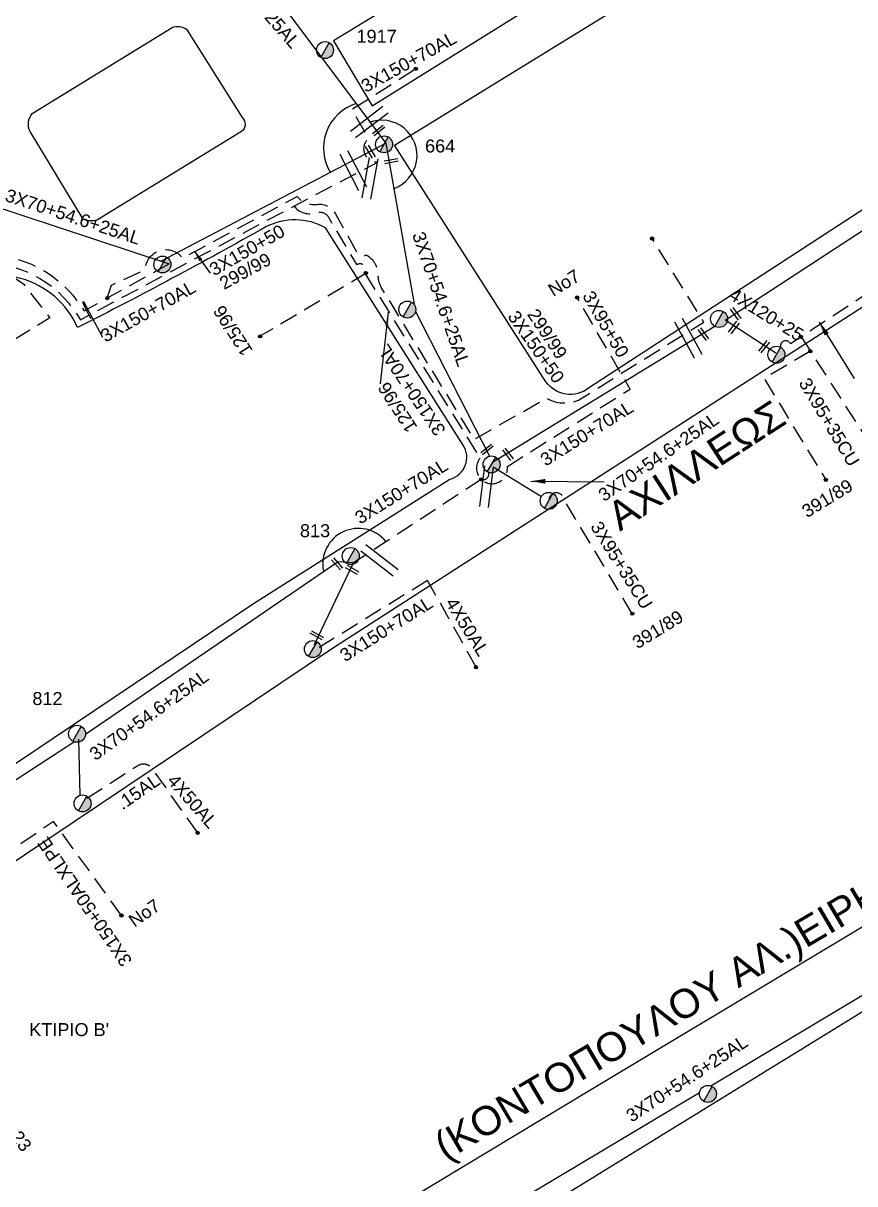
# Model space of a CAD drawing. Header units: millimetres. Extents: x 5010 to 7184, y -101 to 935.
# Drawn here: x 6633.6 to 6749, y 26.6 to 187.7 of the extents above; entities that cross this region are included whole.
import ezdxf
from ezdxf.enums import TextEntityAlignment as Align

# ---------------------------------------------------------------- set-up
doc = ezdxf.new("R2010")
doc.units = ezdxf.units.MM
doc.linetypes.add('DASHED', pattern=[19.05, 12.7, -6.35])
for name, color, linetype in [('Γέφυρες Εναερίου Δικτύου', 7, 'Continuous'), ('Γυμνά εναέρια ΧΤ και ΦΟΠ (3Φ)   4x50+16AL', 7, 'Continuous'), ('Επιγραφές - Σχήματα', 7, 'Continuous'), ('Καλώδια ΧΤ   3x150+50AL', 7, 'DASHED'), ('Καλώδια ΧΤ   3x150+50ALXLPE', 7, 'DASHED'), ('Καλώδια ΧΤ   3x150+70AL', 7, 'DASHED'), ('Καλώδια ΧΤ   3x95+35CU', 7, 'DASHED'), ('Καλώδια ΧΤ   3x95+50CU', 7, 'DASHED'), ('Καλώδια ΧΤ   4x50AL', 7, 'DASHED'), ('Μηχανική τομή', 7, 'Continuous'), ('Στύλος ΦΜ', 7, 'Continuous'), ('Στύλος ΦΜ @ 1', 7, 'Continuous'), ('Συνδέσεις', 7, 'Continuous'), ('Συνεστραμμένα ΧΤ   3x70+54.6+25AL', 7, 'SYN_LINE'), ('Συνεστραμμένα ΧΤ   4x120+25AL', 7, 'SYN_LINE'), ('Τομή', 7, 'Continuous'), ('Υπόβαθρο ΔΕΗ', 7, 'Continuous'), ('Υπόγεια Καλώδια Δικτύου ΧΤ   .15', 7, 'DASHED')]:
    doc.layers.add(name, color=color, linetype=linetype)
doc.styles.get("Standard").update_dxf_attribs({"font": 'arial.ttf'})
doc.linetypes.add('SYN_LINE', pattern='A,0.5,-0.0001,["/\\/\\/\\/",Standard,S=0.1,R=0,X=0,Y=-0.05],-0.25', length=0.7501)
doc.dimstyles.new('ISO-25', dxfattribs={"dimtxt": 2.5, "dimasz": 2.5, "dimexe": 1.25, "dimexo": 0.625, "dimtad": 1, "dimtxsty": 'Standard', "dimcen": 2.5, "dimaunit": 2, "dimazin": 0, "dimtfac": 1, "dimtmove": 0, "dimatfit": 3, "dimfxl": 1, "dimarcsym": 0})

# ---------------------------------------------------------------- blocks, each defined once
blk = doc.blocks.new('ΥΠΑΡΧΩΝ ΤΣΙΜΕΝΤΕΝΙΟΣ ΣΤΥΛΟΣ')
at = {"layer": 'Στύλος ΦΜ'}
blk.add_hatch(color=256, dxfattribs=at).paths.add_polyline_path([(-1.29, -2.28, 0.574793), (2.62, 0, 0.268822), (1.3, 2.27)])
blk.add_line((-1.29, -2.28), (1.3, 2.27), dxfattribs=at)
blk.add_circle((0, 0), 2.62, dxfattribs=at)
at = {"layer": 'Στύλος ΦΜ', "flags": 4}
for tag, p in [('ΑΡΙΘΜΟΣ', (-4.68, 8.05)), ('ΤΥΠΟΣ', (-4.91, 3.03))]:
    blk.add_attdef(tag, p, '', height=4, dxfattribs=at)
blk = doc.blocks.new('ΤΟΜΗ')
at = {"layer": 'Τομή', "ltscale": 40}
for p, q in [((-5.68, 0), (5.68, 0)), ((5.68, -2.33), (-5.68, -2.33))]:
    blk.add_line(p, q, dxfattribs=at)
blk = doc.blocks.new('_ΣΥΝΔΕΣΗ')
at = {"layer": 'Συνδέσεις', "linetype": 'SYN_LINE', "ltscale": 40}
blk.add_hatch(color=256, dxfattribs=at).paths.add_polyline_path([(0.5, -0.01, 1), (-0.5, -0.01, 1)])
at = {"layer": 'Συνδέσεις'}
blk.add_circle((0, -0.01), 0.5, dxfattribs=at)
blk = doc.blocks.new('ΜΗΧΑΝΙΚΗ ΤΟΜΗ')
at = {"layer": 'Μηχανική τομή', "ltscale": 40}
for p, q in [((-1.89, 0.78), (1.89, 0.78)), ((1.89, 0), (-1.89, 0))]:
    blk.add_line(p, q, dxfattribs=at)

msp = doc.modelspace()

# ---------------------------------------------------------------- linework, layer by layer
at = {"layer": 'Γέφυρες Εναερίου Δικτύου', "color": 1, "linetype": 'DASHED', "ltscale": 0.2, "flags": 128}
msp.add_lwpolyline([(6622.46, 147.42), (6620.72, 150.22), (6625.32, 152.99, -0.266678), (6633.63, 151.46), (6637.25, 146.8), (6629.4, 141.97)], format="xyb", dxfattribs=at)
at = {"layer": 'Γέφυρες Εναερίου Δικτύου', "color": 173, "linetype": 'SYN_LINE', "ltscale": 15, "flags": 128}
msp.add_lwpolyline([(6673.98, 101.47), (6679.41, 112.78)], dxfattribs=at)
at = {"layer": 'Γυμνά εναέρια ΧΤ και ΦΟΠ (3Φ)   4x50+16AL', "color": 133, "flags": 128}
msp.add_lwpolyline([(6731, 146.48), (6772.18, 173.33), (6828.91, 210.09)], dxfattribs=at)
at = {"layer": 'Γυμνά εναέρια ΧΤ και ΦΟΠ (3Φ)   4x50+16AL', "color": 85, "flags": 128}
msp.add_lwpolyline([(6698.73, 126.78), (6729.59, 145.63)], dxfattribs=at)
at = {"layer": 'Επιγραφές - Σχήματα', "linetype": 'Continuous', "ltscale": 0.2}
msp.add_lwpolyline([(6644.63, 144.08), (6641.97, 149.01), (6641.78, 148.92), (6642.92, 146.76), (6643.15, 146.85)], dxfattribs=at)
for centre, radius, start, end in [((6681.77, 170.36), 6.51, 107.7438, 211.4483), ((6683.35, 169.35), 4.89, 289.3278, 111.2112), ((6680.09, 112.64), 4.94, 39.4727, 191.0613)]:
    msp.add_arc(centre, radius, start, end, dxfattribs=at)
at = {"layer": 'Καλώδια ΧΤ   3x150+50AL', "color": 85, "linetype": 'DASHED', "ltscale": 0.2, "flags": 128}
msp.add_lwpolyline([(6645.21, 149.55), (6645.82, 151.36), (6650.5, 153.48, -0.717504), (6655.69, 155.09), (6671.58, 163.64, 0.258827), (6674.42, 162.55, -0.323882), (6676.92, 161.23), (6679.87, 155.93, 0.413969), (6681.19, 155.56, -0.259242), (6682.8, 152.77, 0.12704), (6683.32, 150.88), (6696.15, 129.93), (6706.23, 135.65, 0.234627), (6710.67, 135.39), (6728.05, 146.22), (6720.88, 157.81)], format="xyb", dxfattribs=at)
at = {"layer": 'Καλώδια ΧΤ   3x150+50AL', "color": 133, "ltscale": 0.2, "flags": 128}
msp.add_lwpolyline([(6753.52, 147.69), (6751.43, 150.64), (6740.09, 143.21)], dxfattribs=at)
at = {"layer": 'Καλώδια ΧΤ   3x150+50AL', "color": 133, "ltscale": 0.2}
msp.add_arc((6739.43, 142.9), 0.729, 25.723, 194.4307, dxfattribs=at)
at = {"layer": 'Καλώδια ΧΤ   3x150+50ALXLPE', "color": 85, "linetype": 'DASHED', "ltscale": 0.2, "flags": 128}
msp.add_lwpolyline([(6647.2, 63.84), (6637.78, 76.9), (6596.37, 48.64), (6607.93, 33.55, -0.118282), (6608.6, 32.06, 0.616331), (6609.43, 30.17, 2.817309)], format="xyb", dxfattribs=at)
at = {"layer": 'Καλώδια ΧΤ   3x150+70AL', "color": 173, "linetype": 'DASHED', "ltscale": 0.2, "flags": 128}
for points in [[(6620.3, 146.09), (6618.25, 149.69), (6625.57, 154.25, -0.284862), (6640.55, 147.96), (6641.5, 146.55), (6671.15, 162.32), (6682.78, 168.41, -0.699628), (6681.52, 171.72), (6679.21, 175.74), (6688.07, 181.39)], [(6671.15, 162.32, 0.319934), (6674.28, 161.4, -0.339731), (6675.88, 160.87), (6679.85, 154.2, -0.830621), (6681.05, 152.9), (6666.43, 144.24)]]:
    msp.add_lwpolyline(points, format="xyb", dxfattribs=at)
at = {"layer": 'Καλώδια ΧΤ   3x150+70AL', "color": 85, "linetype": 'DASHED', "ltscale": 0.2, "flags": 128}
msp.add_lwpolyline([(6619.31, 145.48), (6616.77, 149.93), (6625.04, 155.25, -0.285178), (6640.74, 149.56), (6642.03, 147.8), (6653.8, 154.29)], format="xyb", dxfattribs=at)
at = {"layer": 'Καλώδια ΧΤ   3x150+70AL', "color": 173, "linetype": 'DASHED', "ltscale": 0.2, "flags": 128}
for points in [[(6681.05, 152.9), (6697, 127.32)], [(6700.78, 126.19), (6717.81, 136.91), (6710.47, 149.63)], [(6697.16, 124.37), (6679.41, 112.78)], [(6689.71, 110.36), (6674.65, 101.04)]]:
    msp.add_lwpolyline(points, dxfattribs=at)
at = {"layer": 'Καλώδια ΧΤ   3x150+70AL', "color": 173, "linetype": 'DASHED', "ltscale": 0.2}
for centre, radius, start, end in [((6698.64, 125.93), 2.15, 139.7493, 6.9403), ((6697.4, 125.16), 0.825, 252.9638, 12.4744)]:
    msp.add_arc(centre, radius, start, end, dxfattribs=at)
at = {"layer": 'Καλώδια ΧΤ   3x95+35CU', "color": 133, "linetype": 'DASHED', "ltscale": 0.2, "flags": 128}
for points in [[(6741.57, 144.17), (6752.34, 127.4)], [(6742.85, 142.17), (6736.43, 138.39), (6745, 124.32)]]:
    msp.add_lwpolyline(points, dxfattribs=at)
at = {"layer": 'Καλώδια ΧΤ   3x95+35CU', "color": 85, "linetype": 'DASHED', "ltscale": 0.2, "flags": 128}
msp.add_lwpolyline([(6718.13, 105.74), (6708.63, 121.62, 0.80448), (6706.55, 121.74, 1.963919)], format="xyb", dxfattribs=at)
at = {"layer": 'Καλώδια ΧΤ   4x50AL', "color": 173, "linetype": 'DASHED', "ltscale": 0.2, "flags": 128}
msp.add_lwpolyline([(6696.43, 98.3), (6689.71, 110.36)], dxfattribs=at)
msp.add_lwpolyline([(6657.78, 75.32), (6651.52, 84.19, 0.422365), (6649.32, 84.54), (6642.07, 79.86)], format="xyb", dxfattribs=at)
at = {"layer": 'Συνεστραμμένα ΧΤ   3x70+54.6+25AL', "color": 85, "linetype": 'SYN_LINE', "ltscale": 10}
msp.add_line((6698.8, 126.11), (6705.51, 122.01), dxfattribs=at)
at = {"layer": 'Συνεστραμμένα ΧΤ   3x70+54.6+25AL', "color": 85, "linetype": 'SYN_LINE', "ltscale": 20, "flags": 128}
for points in [[(6653.17, 212.06), (6683.92, 171.07)], [(6652.68, 154.66), (6683.92, 171.07), (6687.85, 148.69)], [(6623.11, 164.42), (6653.8, 154.29)], [(6688.03, 147.67), (6698.32, 127.6)]]:
    msp.add_lwpolyline(points, dxfattribs=at)
at = {"layer": 'Συνεστραμμένα ΧΤ   3x70+54.6+25AL', "color": 173, "linetype": 'SYN_LINE', "ltscale": 20, "flags": 128}
for points in [[(6679.41, 112.78), (6679.41, 112.78), (6679.41, 112.78), (6677.3, 112.92), (6642.21, 88.98)], [(6640.67, 87.95), (6620.73, 75.01)]]:
    msp.add_lwpolyline(points, dxfattribs=at)
at = {"layer": 'Συνεστραμμένα ΧΤ   3x70+54.6+25AL', "color": 173, "linetype": 'SYN_LINE', "ltscale": 10, "flags": 128}
msp.add_lwpolyline([(6641.45, 80.53), (6641.27, 88.34)], dxfattribs=at)
at = {"layer": 'Συνεστραμμένα ΧΤ   3x70+54.6+25AL', "color": 27, "linetype": 'SYN_LINE', "ltscale": 20, "flags": 128}
for points in [[(6729.01, 40.19), (6757.36, 57.13), (6795.87, 79.84)], [(6693.69, 19.08), (6727.47, 39.27)]]:
    msp.add_lwpolyline(points, dxfattribs=at)
at = {"layer": 'Συνεστραμμένα ΧΤ   4x120+25AL', "color": 133, "linetype": 'SYN_LINE', "ltscale": 10, "flags": 128}
msp.add_lwpolyline([(6738.06, 141.88), (6731, 146.48)], dxfattribs=at)
at = {"layer": 'Υπόβαθρο ΔΕΗ', "flags": 128}
for points in [[(6676.64, 185.28), (6682, 176.23), (6786.29, 241.21), (6780.78, 248.68), (6676.64, 185.28)], [(6676.64, 185.28), (6682, 176.23), (6786.29, 241.21), (6780.78, 248.68), (6676.64, 185.28)], [(6597.98, 48.31), (6676.5, 100.94), (6753.05, 150.22), (6820.79, 194.98), (6867.13, 131.25), (6770.25, 74.33), (6712.47, 39.71), (6637.8, -5.28), (6597.98, 48.31)], [(6597.98, 48.31), (6676.5, 100.94), (6753.05, 150.22), (6820.79, 194.98), (6867.13, 131.25), (6770.25, 74.33), (6712.47, 39.71), (6637.8, -5.28), (6597.98, 48.31)], [(6644.45, -13.49), (6689.02, -72.9), (6721.54, -55.13), (6744.45, -42.98), (6774.28, -28.01), (6798.66, -14.98), (6831.92, 1.24), (6855.27, 13.77), (6901.47, 37.59), (6933.95, 53.25), (6915.24, 75.31), (6873.55, 123.66), (6809.19, 85.65), (6750.31, 50.63), (6691.94, 14.72), (6644.45, -13.49)], [(6644.45, -13.49), (6689.02, -72.9), (6721.54, -55.13), (6744.45, -42.98), (6774.28, -28.01), (6798.66, -14.98), (6831.92, 1.24), (6855.27, 13.77), (6901.47, 37.59), (6933.95, 53.25), (6915.24, 75.31), (6873.55, 123.66), (6809.19, 85.65), (6750.31, 50.63), (6691.94, 14.72), (6644.45, -13.49)]]:
    msp.add_lwpolyline(points, dxfattribs=at)
for points in [[(6790.39, 235.54), (6814.17, 203.53), (6712.05, 137.04, -0.429782), (6706.12, 137.94), (6685.12, 170.79), (6790.39, 235.54)], [(6790.39, 235.54), (6814.17, 203.53), (6712.05, 137.04, -0.429782), (6706.12, 137.94), (6685.12, 170.79), (6790.39, 235.54)], [(6634.82, 175.17), (6654.22, 187.11, -0.244541), (6656.21, 186.88), (6663.97, 174.6, -0.453316), (6663.88, 172.67), (6643.89, 160.41, -0.203953), (6641.87, 160.5), (6634.5, 172.65, -0.288912), (6634.82, 175.17, -0.400744)], [(6634.82, 175.17), (6654.22, 187.11, -0.244541), (6656.21, 186.88), (6663.97, 174.6, -0.453316), (6663.88, 172.67), (6643.89, 160.41, -0.203953), (6641.87, 160.5), (6634.5, 172.65, -0.288912), (6634.82, 175.17, -0.400744)], [(6622.93, 150.47), (6560.03, 110.63, 0.391239), (6558.33, 101.01), (6590.93, 57.06), (6665.53, 107.13), (6692.8, 124.41, 0.510923), (6694.65, 129.15), (6675.54, 159.3, 0.250103), (6667.25, 159.44, -0.011728), (6641.11, 145.46, 0.474115), (6622.93, 150.47, 4.058174)], [(6622.93, 150.47), (6560.03, 110.63, 0.391239), (6558.33, 101.01), (6590.93, 57.06), (6665.53, 107.13), (6692.8, 124.41, 0.510923), (6694.65, 129.15), (6675.54, 159.3, 0.250103), (6667.25, 159.44, -0.011728), (6641.11, 145.46, 0.474115), (6622.93, 150.47, 4.058174)]]:
    msp.add_lwpolyline(points, format="xyb", dxfattribs=at)

# ---------------------------------------------------------------- block references
at = {"layer": 'Μηχανική τομή'}
for p, xscale, yscale, zscale, rotation in [((6682.79, 172.97), 0.4999999999998672, 0.4999999999998672, 0.4999999999998672, 218.7756453923402), ((6681.59, 169.76), 0.4999999999999014, 0.4999999999999014, 0.4999999999999014, 301.0062530379299), ((6684.62, 168.75), 0.4999999999998646, 0.4999999999998646, 0.4999999999998646, 190.3130589749287), ((6732.32, 147.25), 0.5000000000000157, 0.5000000000000157, 0.5000000000000157, 306.4839455143924), ((6727.85, 144.43), 0.5000000000000157, 0.5000000000000157, 0.5000000000000157, 306.4839455143924), ((6732.07, 145.58), 0.4999999999999964, 0.4999999999999964, 0.4999999999999964, 232.1335583184488), ((6736.27, 142.93), 0.4999999999999964, 0.4999999999999964, 0.4999999999999964, 232.1335583184488), ((6697.83, 128.7), 0.4999999999998672, 0.4999999999998672, 0.4999999999998672, 218.7756453923402), ((6700.7, 127.74), 0.5000000000000157, 0.5000000000000157, 0.5000000000000157, 306.4839455143924), ((6677.28, 112.77), 0.5000000000000672, 0.5000000000000672, 0.5000000000000672, 131.3871812315487), ((6679.34, 112), 0.5000000000000918, 0.5000000000000918, 0.5000000000000918, 150.6685101927299), ((6674.43, 102.9), 0.5000000000000918, 0.5000000000000918, 0.5000000000000918, 150.6685101927299)]:
    msp.add_blockref('ΜΗΧΑΝΙΚΗ ΤΟΜΗ', p, dxfattribs=dict(at, xscale=xscale, yscale=yscale, zscale=zscale, rotation=rotation))
at = {"layer": 'Στύλος ΦΜ @ 1', "ltscale": 40}
ref = msp.add_blockref('ΥΠΑΡΧΩΝ ΤΣΙΜΕΝΤΕΝΙΟΣ ΣΤΥΛΟΣ', (6675.46, 183.97), dxfattribs=dict(at, xscale=0.4499999999998181, yscale=0.4499999999998181, zscale=0.4499999999998181))
ref.add_attrib('ΤΥΠΟΣ', '1917', (6679.83, 184.99), dxfattribs={"layer": 'Στύλος ΦΜ', "height": 1.8, "flags": 4})
ref = msp.add_blockref('ΥΠΑΡΧΩΝ ΤΣΙΜΕΝΤΕΝΙΟΣ ΣΤΥΛΟΣ', (6675.46, 183.97), dxfattribs=dict(at, xscale=0.4499999999998181, yscale=0.4499999999998181, zscale=0.4499999999998181))
ref.add_attrib('ΤΥΠΟΣ', '1917', (6679.83, 184.99), dxfattribs={"layer": 'Στύλος ΦΜ', "height": 1.8, "flags": 4})
ref = msp.add_blockref('ΥΠΑΡΧΩΝ ΤΣΙΜΕΝΤΕΝΙΟΣ ΣΤΥΛΟΣ', (6683.66, 170.89), dxfattribs=dict(at, xscale=0.4499999999998181, yscale=0.4499999999998181, zscale=0.4499999999998181))
ref.add_attrib('ΤΥΠΟΣ', '664', (6689.35, 169.76), dxfattribs={"layer": 'Στύλος ΦΜ', "height": 1.8, "flags": 4})
ref = msp.add_blockref('ΥΠΑΡΧΩΝ ΤΣΙΜΕΝΤΕΝΙΟΣ ΣΤΥΛΟΣ', (6683.66, 170.89), dxfattribs=dict(at, xscale=0.4499999999998181, yscale=0.4499999999998181, zscale=0.4499999999998181))
ref.add_attrib('ΤΥΠΟΣ', '664', (6689.35, 169.76), dxfattribs={"layer": 'Στύλος ΦΜ', "height": 1.8, "flags": 4})
at = {"layer": 'Στύλος ΦΜ @ 1', "ltscale": 40, "xscale": 0.4499999999998181, "yscale": 0.4499999999998181, "zscale": 0.4499999999998181}
for p in [(6652.89, 154.21), (6652.89, 154.21), (6686.89, 147.96), (6730.17, 146.65), (6730.17, 146.65), (6738.14, 141.69), (6698.58, 126.45), (6698.58, 126.45), (6706.52, 121.39), (6706.52, 121.39), (6673.77, 100.82), (6641.8, 79.4), (6641.8, 79.4), (6728.63, 39.08), (6728.63, 39.08)]:
    msp.add_blockref('ΥΠΑΡΧΩΝ ΤΣΙΜΕΝΤΕΝΙΟΣ ΣΤΥΛΟΣ', p, dxfattribs=at)
at = {"layer": 'Στύλος ΦΜ @ 1', "ltscale": 40}
ref = msp.add_blockref('ΥΠΑΡΧΩΝ ΤΣΙΜΕΝΤΕΝΙΟΣ ΣΤΥΛΟΣ', (6679.03, 113.74), dxfattribs=dict(at, xscale=0.4499999999998181, yscale=0.4499999999998181, zscale=0.4499999999998181))
ref.add_attrib('ΤΥΠΟΣ', '813', (6671.98, 116.36), dxfattribs={"layer": 'Στύλος ΦΜ', "height": 1.8, "flags": 4})
ref = msp.add_blockref('ΥΠΑΡΧΩΝ ΤΣΙΜΕΝΤΕΝΙΟΣ ΣΤΥΛΟΣ', (6641.03, 89.07), dxfattribs=dict(at, xscale=0.4499999999998181, yscale=0.4499999999998181, zscale=0.4499999999998181))
ref.add_attrib('ΤΥΠΟΣ', '812', (6634.83, 93.06), dxfattribs={"layer": 'Στύλος ΦΜ', "height": 1.8, "flags": 4})
ref = msp.add_blockref('ΥΠΑΡΧΩΝ ΤΣΙΜΕΝΤΕΝΙΟΣ ΣΤΥΛΟΣ', (6641.03, 89.07), dxfattribs=dict(at, xscale=0.4499999999998181, yscale=0.4499999999998181, zscale=0.4499999999998181))
ref.add_attrib('ΤΥΠΟΣ', '812', (6634.83, 93.06), dxfattribs={"layer": 'Στύλος ΦΜ', "height": 1.8, "flags": 4})
at = {"layer": 'Συνδέσεις', "xscale": 0.4500000000000455, "yscale": 0.4500000000000455, "zscale": 0.4500000000000455}
for p in [(6688.07, 181.39), (6720.88, 157.82), (6681.14, 153.04), (6710.47, 149.64), (6645.24, 149.55), (6666.47, 144.24), (6741.53, 144.16), (6742.85, 142.18), (6697.16, 124.37), (6745, 124.32), (6718.13, 105.74), (6696.43, 98.31), (6657.78, 75.32), (6647.2, 63.85)]:
    msp.add_blockref('_ΣΥΝΔΕΣΗ', p, dxfattribs=at)
at = {"layer": 'Τομή'}
for p, xscale, yscale, zscale, rotation in [((6681.95, 173.52), 0.5000000000000381, 0.5000000000000381, 0.5000000000000381, 217.2803637879193), ((6681.95, 173.52), 0.5000000000000381, 0.5000000000000381, 0.5000000000000381, 217.2803637879193), ((6678.86, 166.98), 0.5000000000000392, 0.5000000000000392, 0.5000000000000392, 117.3355536217317), ((6678.86, 166.98), 0.5000000000000392, 0.5000000000000392, 0.5000000000000392, 117.3355536217317), ((6681.12, 166.28), 0.5000000000000043, 0.5000000000000043, 0.5000000000000043, 79.6866472248008), ((6681.12, 166.28), 0.5000000000000043, 0.5000000000000043, 0.5000000000000043, 79.6866472248008), ((6726.43, 144.27), 0.4999999999999802, 0.4999999999999802, 0.4999999999999802, 298.9472543285693), ((6726.43, 144.27), 0.4999999999999802, 0.4999999999999802, 0.4999999999999802, 298.9472543285693), ((6697.3, 123.43), 0.5000000000000214, 0.5000000000000214, 0.5000000000000214, 83.04125954591123), ((6697.3, 123.43), 0.5000000000000214, 0.5000000000000214, 0.5000000000000214, 83.04125954591123), ((6683.38, 113.61), 0.5000000000000545, 0.5000000000000545, 0.5000000000000545, 322.719620088641), ((6683.38, 113.61), 0.5000000000000545, 0.5000000000000545, 0.5000000000000545, 322.719620088641)]:
    msp.add_blockref('ΤΟΜΗ', p, dxfattribs=dict(at, xscale=xscale, yscale=yscale, zscale=zscale, rotation=rotation))

# ---------------------------------------------------------------- texts
at = {"layer": 'Επιγραφές - Σχήματα', "linetype": 'DASHED', "ltscale": 0.2, "attachment_point": 1}
for s, insert, char_height, width, rotation in [('299/99', (6660.58, 152.23), 1.8, 10.8079, 28.7787), ('Νο7', (6706.21, 151.23), 1.8, 10.8079, 31.4256), ('125/96', (6663.98, 141.3), 1.8, 10.8079, 122.7258), ('299/99', (6704.96, 148.29), 1.8, 10.8079, 303.5447), ('125/96', (6686.85, 130.65), 1.8, 10.8079, 122.7258), ('ΑΧΙΛΛΕΩΣ', (6714.22, 120.46), 4, 48.5909, 32.9125), ('391/89', (6741.45, 120.52), 1.8, 10.8079, 31.4256), ('391/89', (6717.91, 102.32), 1.8, 10.8079, 31.4256), ('(ΚΟΝΤΟΠΟΥΛΟΥ ΑΛ.)ΕΙΡΗΝΗΣ', (6690.17, 33.17), 4, 95.2023, 30.5554), ('Νο7', (6647.97, 63.62), 1.8, 10.8079, 34.7367), ('Νο23', (6631.16, 36.71), 1.8, 10.8079, 308.1399)]:
    msp.add_mtext(s, dxfattribs=dict(at, insert=insert, char_height=char_height, width=width, rotation=rotation))
at = {"layer": 'Επιγραφές - Σχήματα', "color": 1, "linetype": 'Continuous', "ltscale": 0.2, "insert": (6634.39, 48.9), "char_height": 1.8, "width": 11.4214, "attachment_point": 1}
msp.add_mtext("ΚΤΙΡΙΟ Β'", dxfattribs=at)
at = {"layer": 'Καλώδια ΧΤ   3x150+50AL', "linetype": 'DASHED', "ltscale": 0.2, "insert": (6659.18, 154.12), "char_height": 1.8, "width": 10.8079, "attachment_point": 1, "rotation": 29.8413}
msp.add_mtext('3Χ150+50', dxfattribs=at)
at = {"layer": 'Καλώδια ΧΤ   3x150+50ALXLPE', "ltscale": 0.2}
msp.add_text('3X150+50ALXLPE', height=1.8, rotation=124.3122, dxfattribs=at).set_placement((6642.09, 65.75), align=Align.MIDDLE)
at = {"layer": 'Καλώδια ΧΤ   3x150+70AL', "ltscale": 0.2}
for s, rotation, p in [('3X150+70AL', 28.9566, (6687.08, 182.34)), ('3X150+70AL', 29.3582, (6650.9, 147.71)), ('3X150+50', 304.9578, (6704.78, 142.78)), ('3X150+70AL', 123.9427, (6687.48, 136.78)), ('3X150+70AL', 32.0941, (6711.8, 130.78)), ('3X150+70AL', 32.0941, (6686.05, 122.72)), ('3X150+70AL', 32.0941, (6683.96, 103.63))]:
    msp.add_text(s, height=1.8, rotation=rotation, dxfattribs=at).set_placement(p, align=Align.MIDDLE)
at = {"layer": 'Καλώδια ΧΤ   3x95+35CU', "ltscale": 0.2}
for rotation, p in [(300.9878, (6745.48, 132.34)), (302.0299, (6716.66, 112.47))]:
    msp.add_text('3X95+35CU', height=1.8, rotation=rotation, dxfattribs=at).set_placement(p, align=Align.MIDDLE)
at = {"layer": 'Καλώδια ΧΤ   3x95+50CU', "ltscale": 0.2}
msp.add_text('3X95+50', height=1.8, rotation=300.0052, dxfattribs=at).set_placement((6714.45, 145.94), align=Align.MIDDLE)
at = {"layer": 'Καλώδια ΧΤ   4x50AL', "ltscale": 0.2}
for rotation, p in [(301.8904, (6695.23, 103.92)), (311.3356, (6657.07, 79.71))]:
    msp.add_text('4X50AL', height=1.8, rotation=rotation, dxfattribs=at).set_placement(p, align=Align.MIDDLE)
at = {"layer": 'Συνεστραμμένα ΧΤ   3x70+54.6+25AL', "ltscale": 20}
for rotation, p in [(311.0361, (6665.07, 192)), (341.7005, (6640.48, 160.85)), (289.0329, (6691.58, 149.41)), (34.4523, (6721.77, 127.5)), (35.5119, (6651.02, 91.68)), (33.3887, (6725.71, 41.2))]:
    msp.add_text('3X70+54.6+25AL', height=1.8, rotation=rotation, dxfattribs=at).set_placement(p, align=Align.MIDDLE)
at = {"layer": 'Συνεστραμμένα ΧΤ   4x120+25AL', "linetype": 'DASHED', "ltscale": 0.2, "insert": (6732.34, 151.06), "char_height": 1.8, "width": 10.8079, "attachment_point": 1, "rotation": 328.2793}
msp.add_mtext('4Χ120+25', dxfattribs=at)
at = {"layer": 'Υπόγεια Καλώδια Δικτύου ΧΤ   .15', "linetype": 'DASHED', "ltscale": 0.2, "insert": (6646.32, 79.9), "char_height": 1.8, "width": 10.8079, "attachment_point": 1, "rotation": 34.7367}
msp.add_mtext('.15AL', dxfattribs=at)

# ---------------------------------------------------------------- leaders
at = {"layer": 'Επιγραφές - Σχήματα', "ltscale": 40}
for points, override in [([(6657.32, 156.03), (6659.51, 153.03)], {"dimasz": 1.5, "dimtad": 0}), ([(6684.25, 147.59), (6683.12, 137.63)], {"dimasz": 2, "dimtad": 0}), ([(6744.07, 146.22), (6748.93, 138.37)], {"dimasz": 2, "dimtad": 0}), ([(6704.06, 124.13), (6714.24, 124.04)], {"dimasz": 2, "dimtad": 0})]:
    msp.add_leader(points, dimstyle='ISO-25', override=override, dxfattribs=at)

doc.saveas('drawing.dxf')
